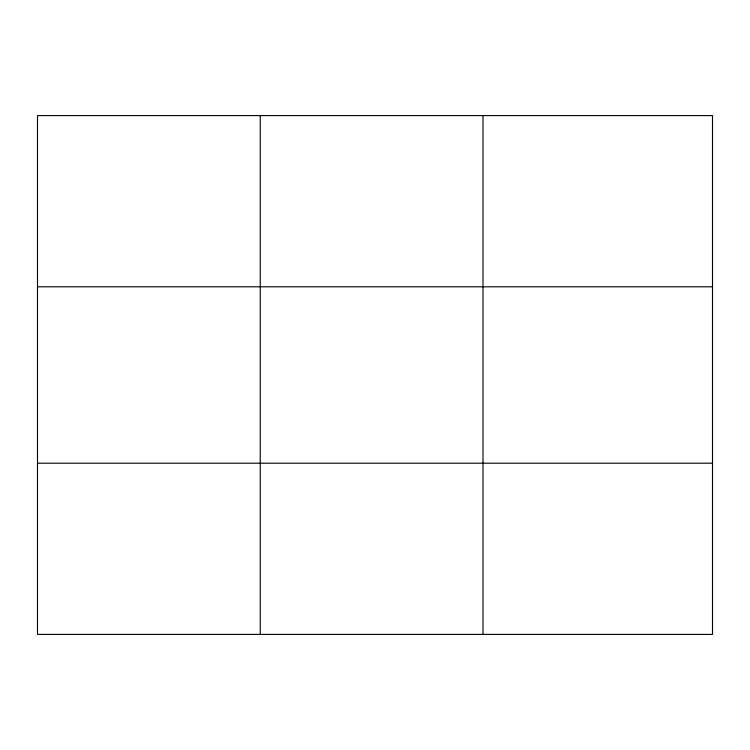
<?xml version="1.0" encoding="UTF-8"?>
<svg xmlns="http://www.w3.org/2000/svg" width="750" height="750" viewBox="0 0 750 750"><rect width="100%" height="100%" fill="white"/><g stroke="black" fill="none" stroke-linecap="round" stroke-linejoin="round"><path stroke-width="1.12" d="M260.25 634.406L260.25 115.594M483 634.406L483 115.594M37.5 286.8L712.5 286.8M37.5 463.2L712.5 463.2M712.5 577.341L712.5 634.406L37.5 634.406L37.5 115.594L712.5 115.594L712.5 577.341"/></g></svg>
